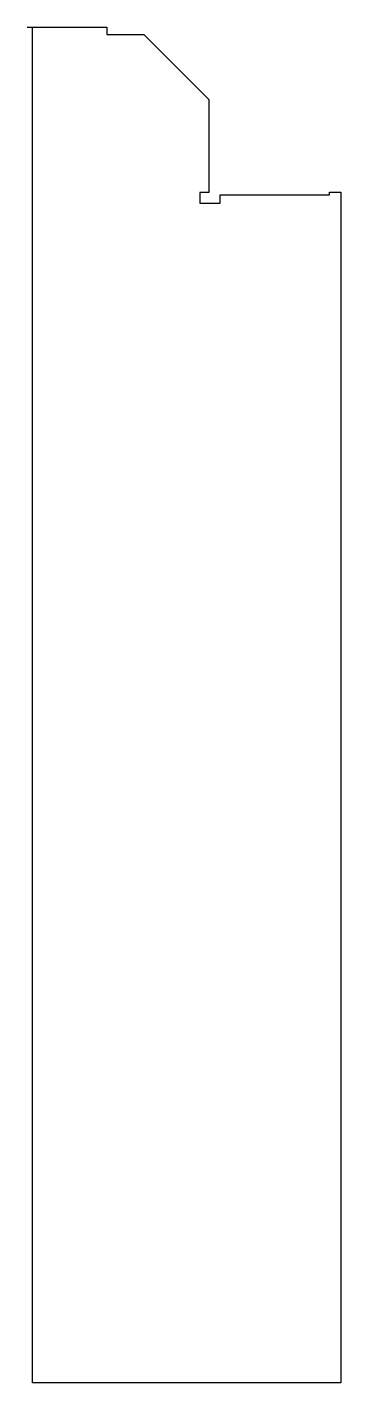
# Model space of a CAD drawing. Extents: x 12 to 181, y 15 to 746.
import ezdxf

# ---------------------------------------------------------------- set-up
doc = ezdxf.new("R2010")
doc.units = 0

msp = doc.modelspace()

# ---------------------------------------------------------------- linework, layer by layer
for p, q in [((12, 746.05), (15, 746.05)), ((14.95, 14.95), (14.95, 746)), ((15, 746.05), (55.05, 746.05)), ((55.05, 746.05), (55.05, 742.05)), ((55.05, 742.05), (75.02, 742.05)), ((75.02, 742.05), (110.05, 707.02)), ((110.05, 707.02), (110.05, 656.95)), ((110.05, 656.95), (105.05, 656.95)), ((105.05, 656.95), (105.05, 651.05)), ((105.05, 651.05), (116.08, 651.05)), ((116.08, 651.05), (116.08, 655.55)), ((116.08, 655.55), (175.08, 655.55)), ((175.08, 655.55), (175.08, 657.05)), ((175.08, 657.05), (181.18, 657.05)), ((181.18, 657.05), (181.18, 14.95)), ((181.18, 14.95), (14.95, 14.95))]:
    msp.add_line(p, q)

doc.saveas('drawing.dxf')
